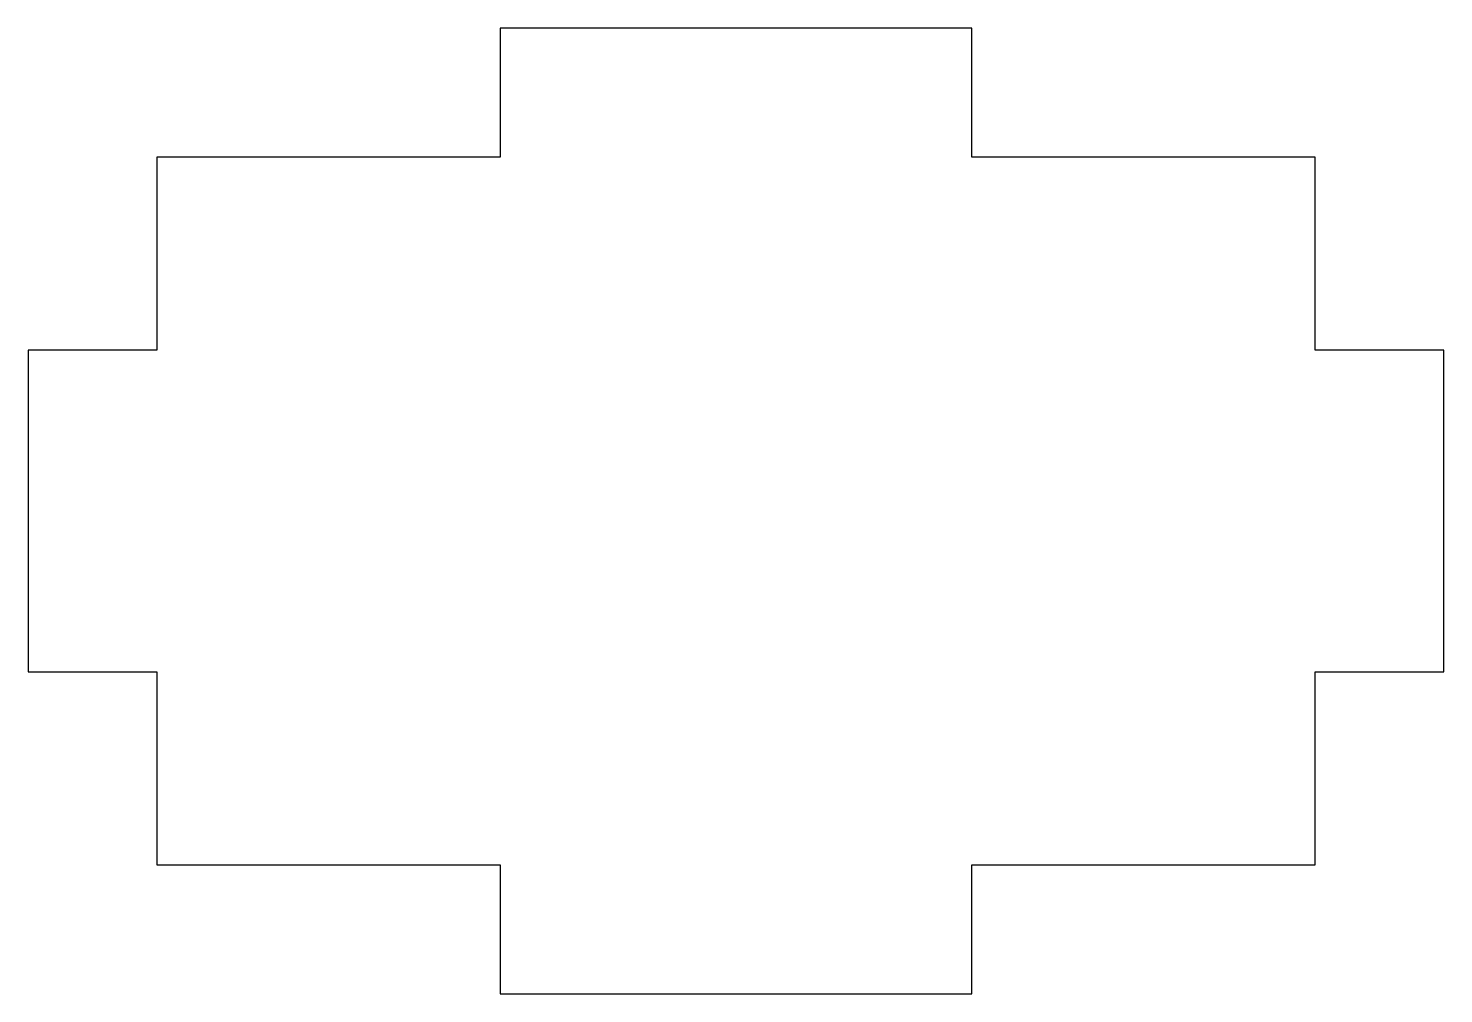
# Model space of a CAD drawing. Header units: millimetres. Extents: x 0 to 44, y 0 to 30.
import ezdxf

# ---------------------------------------------------------------- set-up
doc = ezdxf.new("R2010")
doc.units = ezdxf.units.MM
doc.layers.get('0').update_dxf_attribs({"linetype": 'CONTINUOUS'})

msp = doc.modelspace()

# ---------------------------------------------------------------- linework, layer by layer
msp.add_lwpolyline([(40, 26), (29.333, 26), (29.333, 30), (14.667, 30), (14.667, 26), (4, 26), (4, 20), (0, 20), (0, 10), (4, 10), (4, 4), (14.667, 4), (14.667, 0), (29.333, 0), (29.333, 4), (40, 4), (40, 10), (44, 10), (44, 20), (40, 20)], close=True)

doc.saveas('drawing.dxf')
